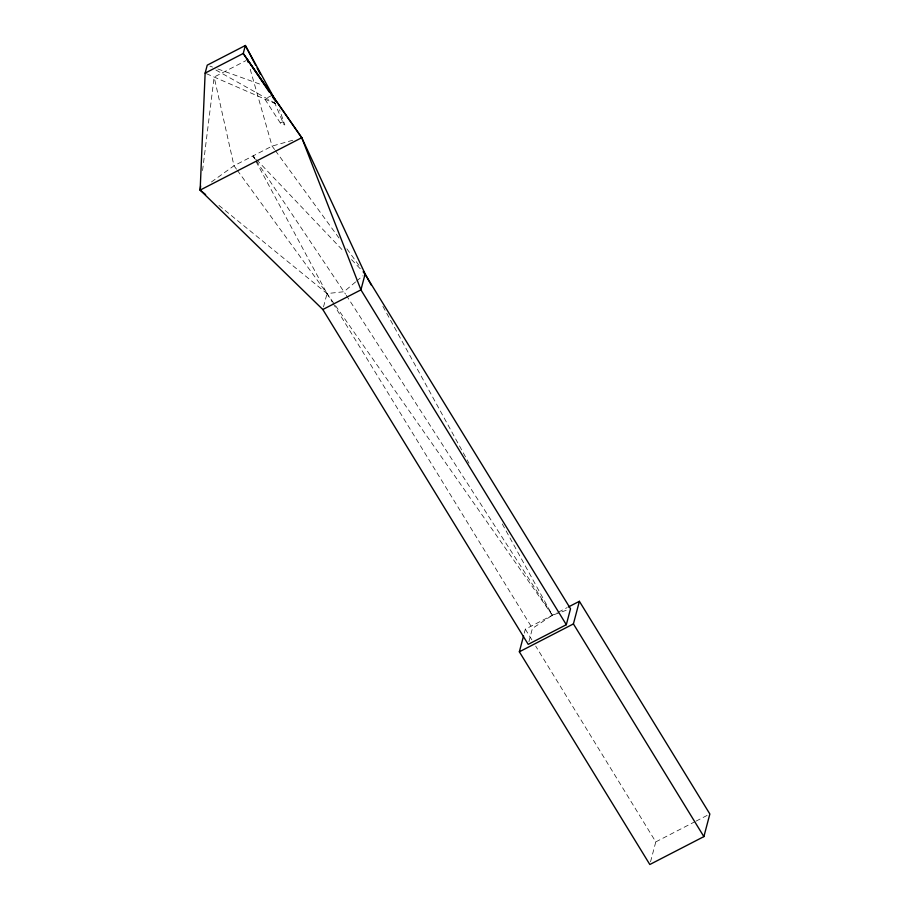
<?xml version="1.0" encoding="UTF-8"?>
<svg xmlns="http://www.w3.org/2000/svg" width="910" height="910" viewBox="0 0 910 910"><rect width="100%" height="100%" fill="white"/><g stroke="black" fill="none" stroke-linecap="round" stroke-linejoin="round"><path stroke-width="0.68" stroke-dasharray="4.55 3.41" d="M202.566 170.557L214.146 77.043L246.292 60.458M323.516 306.863L327.031 293.577L253.048 155.929L343.696 251.353M524.262 633.178L525.32 629.185L557.273 612.714M528.915 641.698L532.418 628.412L552.359 615.251L569.228 609.222M650.525 861.838L655.791 841.886L535.706 646.111M355.617 281.929L343.98 291.723L327.031 293.577L218.741 205.262M356.674 281.042L363.022 275.707M211.427 181.989L233.995 165.756L272.101 146.1L295.011 139.617M271.624 95.55L264.81 99.065L280.348 123.021L284.83 124.966L279.575 109.78M280.348 123.021L282.703 121.803L284.83 124.966M558.501 612.077L567.101 607.641M655.791 841.886L694.774 821.787M696.025 821.138L709.857 814.006M209.892 66.111L212.542 67.067M217.831 68.967L261.523 84.721M206.422 73.676L275.218 103.592M215.909 70.013L275.343 103.331M351.499 259.555L360.269 268.791M274.592 149.524L272.101 146.1L249.454 66.567M275.423 150.673L339.385 238.545M346.869 248.817L360.986 268.223M236.486 169.18L233.995 165.756L214.146 77.043M237.317 170.318L327.031 293.577L552.359 615.251L501.114 521.817M253.048 155.929L255.426 159.477M256.211 160.649L345.516 294.112M346.289 295.306L552.359 615.251M327.031 293.577L332.218 302.04M332.958 303.246L532.418 628.412M525.32 629.185L531.997 640.071M382.905 306.317L469.003 463.27M274.263 101.795L282.703 121.803"/><path stroke-width="1.36" d="M363.477 271.646L570.524 608.756L566.316 624.704L528.21 644.348L322.822 309.514L200.143 190.099L205.137 73.118L207.241 65.156L245.347 45.5L275.787 101.021M205.614 194.558L200.143 190.099L200.655 185.913M568.329 607.015L579.386 601.305L709.857 814.006L703.885 836.62L649.82 864.5L519.348 651.799L523.568 635.84M703.885 836.62L573.414 623.919L579.386 601.305M205.137 73.118L243.243 53.474L245.347 45.5L255.767 65.44M200.143 190.099L301.745 137.706L365.137 273.921L371.291 285.137M322.822 309.514L360.929 289.869L365.137 273.921L363.192 271.874M519.348 651.799L573.414 623.919M566.316 624.704L360.929 289.869L301.745 137.706L247.531 59.821L248.293 62.517M301.745 137.706L243.243 53.474L269.292 92.092M272.397 96.688L273.944 98.985M269.758 91.455L274.888 99.895M257.064 67.931L260.317 74.165"/></g></svg>
